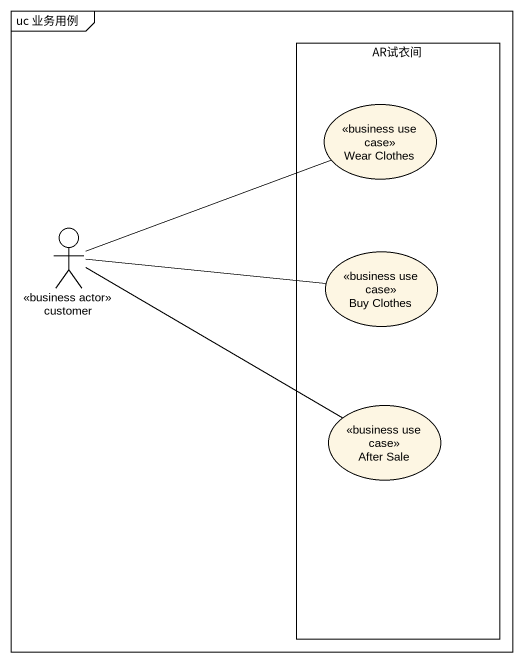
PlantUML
@startuml
mainframe uc 业务用例
rectangle AR试衣间 {
  usecase "Wear Clothes" as Wear_Clothes <<business use case>>
  usecase "Buy Clothes" as Buy_Clothes <<business use case>>
  usecase "After Sale" as After_Sale <<business use case>>
}
actor customer <<business actor>>
customer -right- Wear_Clothes
customer -right- Buy_Clothes
customer -right- After_Sale
@enduml
